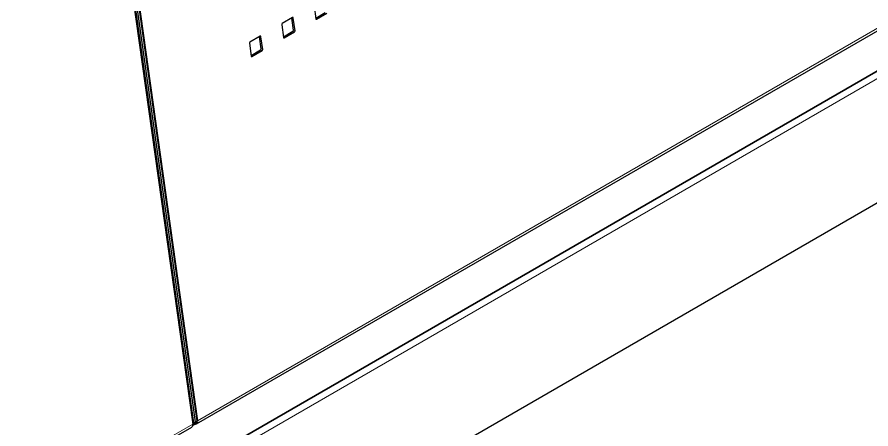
# Model space of a CAD drawing. Header units: millimetres. Extents: x -218071 to -203542, y 15363 to 51382.
# Drawn here: x -216949.6 to -216897.2, y 51013.9 to 51039.2 of the extents above; entities that cross this region are included whole.
import ezdxf

# ---------------------------------------------------------------- set-up
doc = ezdxf.new("R2010")
doc.units = ezdxf.units.MM
doc.header["$LTSCALE"] = 4
doc.layers.add('TPF-EQUIPEMENT', color=7, linetype='Continuous')

msp = doc.modelspace()

# ---------------------------------------------------------------- linework, layer by layer
at = {"layer": 'TPF-EQUIPEMENT', "color": 7, "linetype": 'Continuous', "lineweight": 25}
for p, q in [((-216938.551, 51014.255), (-216801.231, 51093.509)), ((-216812.042, 51084.818), (-216949.15, 51005.686)), ((-216949.079, 51005.727), (-216811.971, 51084.858)), ((-216947.714, 51077.827), (-216938.793, 51014.243)), ((-216947.663, 51077.926), (-216938.737, 51014.31)), ((-216947.575, 51077.999), (-216938.649, 51014.383)), ((-216947.469, 51078.06), (-216938.543, 51014.444)), ((-216947.414, 51078.021), (-216938.492, 51014.437)), ((-216931.357, 51039.848), (-216931.246, 51039.06)), ((-216931.253, 51039.108), (-216930.673, 51039.443)), ((-216931.205, 51039.037), (-216930.568, 51039.404)), ((-216932.671, 51039.137), (-216933.307, 51038.769)), ((-216932.623, 51038.365), (-216932.727, 51039.104)), ((-216932.519, 51038.326), (-216932.629, 51039.113)), ((-216933.337, 51038.705), (-216933.226, 51037.917)), ((-216933.233, 51037.966), (-216932.653, 51038.3)), ((-216934.651, 51037.994), (-216935.287, 51037.627)), ((-216934.603, 51037.222), (-216934.707, 51037.961)), ((-216934.499, 51037.183), (-216934.609, 51037.97)), ((-216933.185, 51037.894), (-216932.548, 51038.261)), ((-216935.316, 51037.562), (-216935.206, 51036.775)), ((-216935.213, 51036.823), (-216934.633, 51037.158)), ((-216935.164, 51036.751), (-216934.528, 51037.119)), ((-216884.306, 51035.022), (-216932.261, 51007.345)), ((-216938.565, 51014.249), (-216938.793, 51014.16)), ((-216938.697, 51014.257), (-216938.74, 51014.241)), ((-216938.688, 51014.262), (-216938.582, 51014.323)), ((-216991.814, 50983.495), (-216938.852, 51014.062)), ((-216938.79, 51014.181), (-216938.776, 51014.189))]:
    msp.add_line(p, q, dxfattribs=at)
at = {"layer": 'TPF-EQUIPEMENT', "color": 8, "linetype": 'Continuous', "lineweight": 18}
for p, q in [((-216938.492, 51014.437), (-216801.172, 51093.691)), ((-216811.895, 51084.424), (-216949.003, 51005.292)), ((-216932.679, 51039.132), (-216932.629, 51039.113)), ((-216931.244, 51039.052), (-216931.205, 51039.037)), ((-216932.653, 51038.3), (-216932.548, 51038.261)), ((-216932.623, 51038.365), (-216932.519, 51038.326)), ((-216934.659, 51037.989), (-216934.609, 51037.97)), ((-216933.224, 51037.909), (-216933.185, 51037.894)), ((-216935.204, 51036.766), (-216935.164, 51036.751)), ((-216934.633, 51037.158), (-216934.528, 51037.119)), ((-216934.603, 51037.222), (-216934.499, 51037.183)), ((-216991.755, 50983.676), (-216938.793, 51014.243)), ((-216938.797, 51014.275), (-216938.737, 51014.31)), ((-216938.649, 51014.383), (-216938.543, 51014.444)), ((-216938.565, 51014.249), (-216938.598, 51014.314)), ((-216938.545, 51014.457), (-216938.492, 51014.437))]:
    msp.add_line(p, q, dxfattribs=at)
at = {"layer": 'TPF-EQUIPEMENT', "color": 7, "linetype": 'Continuous', "lineweight": 25}
for centre, radius, start, end in [((-216932.657, 51039.114), 0.027, 358.9775, 122.2879), ((-216931.219, 51039.06), 0.027, 178.9775, 302.2879), ((-216933.27, 51038.713), 0.0672, 123.9011, 187.1338), ((-216932.69, 51038.356), 0.0672, 303.9011, 7.1338), ((-216932.586, 51038.317), 0.0672, 303.9011, 7.1338), ((-216934.636, 51037.971), 0.027, 358.9775, 122.2879), ((-216933.199, 51037.917), 0.027, 178.9775, 302.2879), ((-216935.25, 51037.571), 0.0672, 123.9011, 187.1338), ((-216935.179, 51036.774), 0.027, 178.9775, 302.2879), ((-216934.67, 51037.214), 0.0672, 303.9011, 7.1338), ((-216934.566, 51037.175), 0.0672, 303.9011, 7.1338), ((-216938.956, 51014.196), 0.17, 307.8845, 16.185), ((-216938.846, 51014.278), 0.113, 307.8845, 16.185), ((-216938.753, 51014.351), 0.109, 300.8286, 17.0362), ((-216938.652, 51014.412), 0.113, 307.8845, 16.185), ((-216938.649, 51014.389), 0.164, 300.8286, 17.0362)]:
    msp.add_arc(centre, radius, start, end, dxfattribs=at)

doc.saveas('drawing.dxf')
